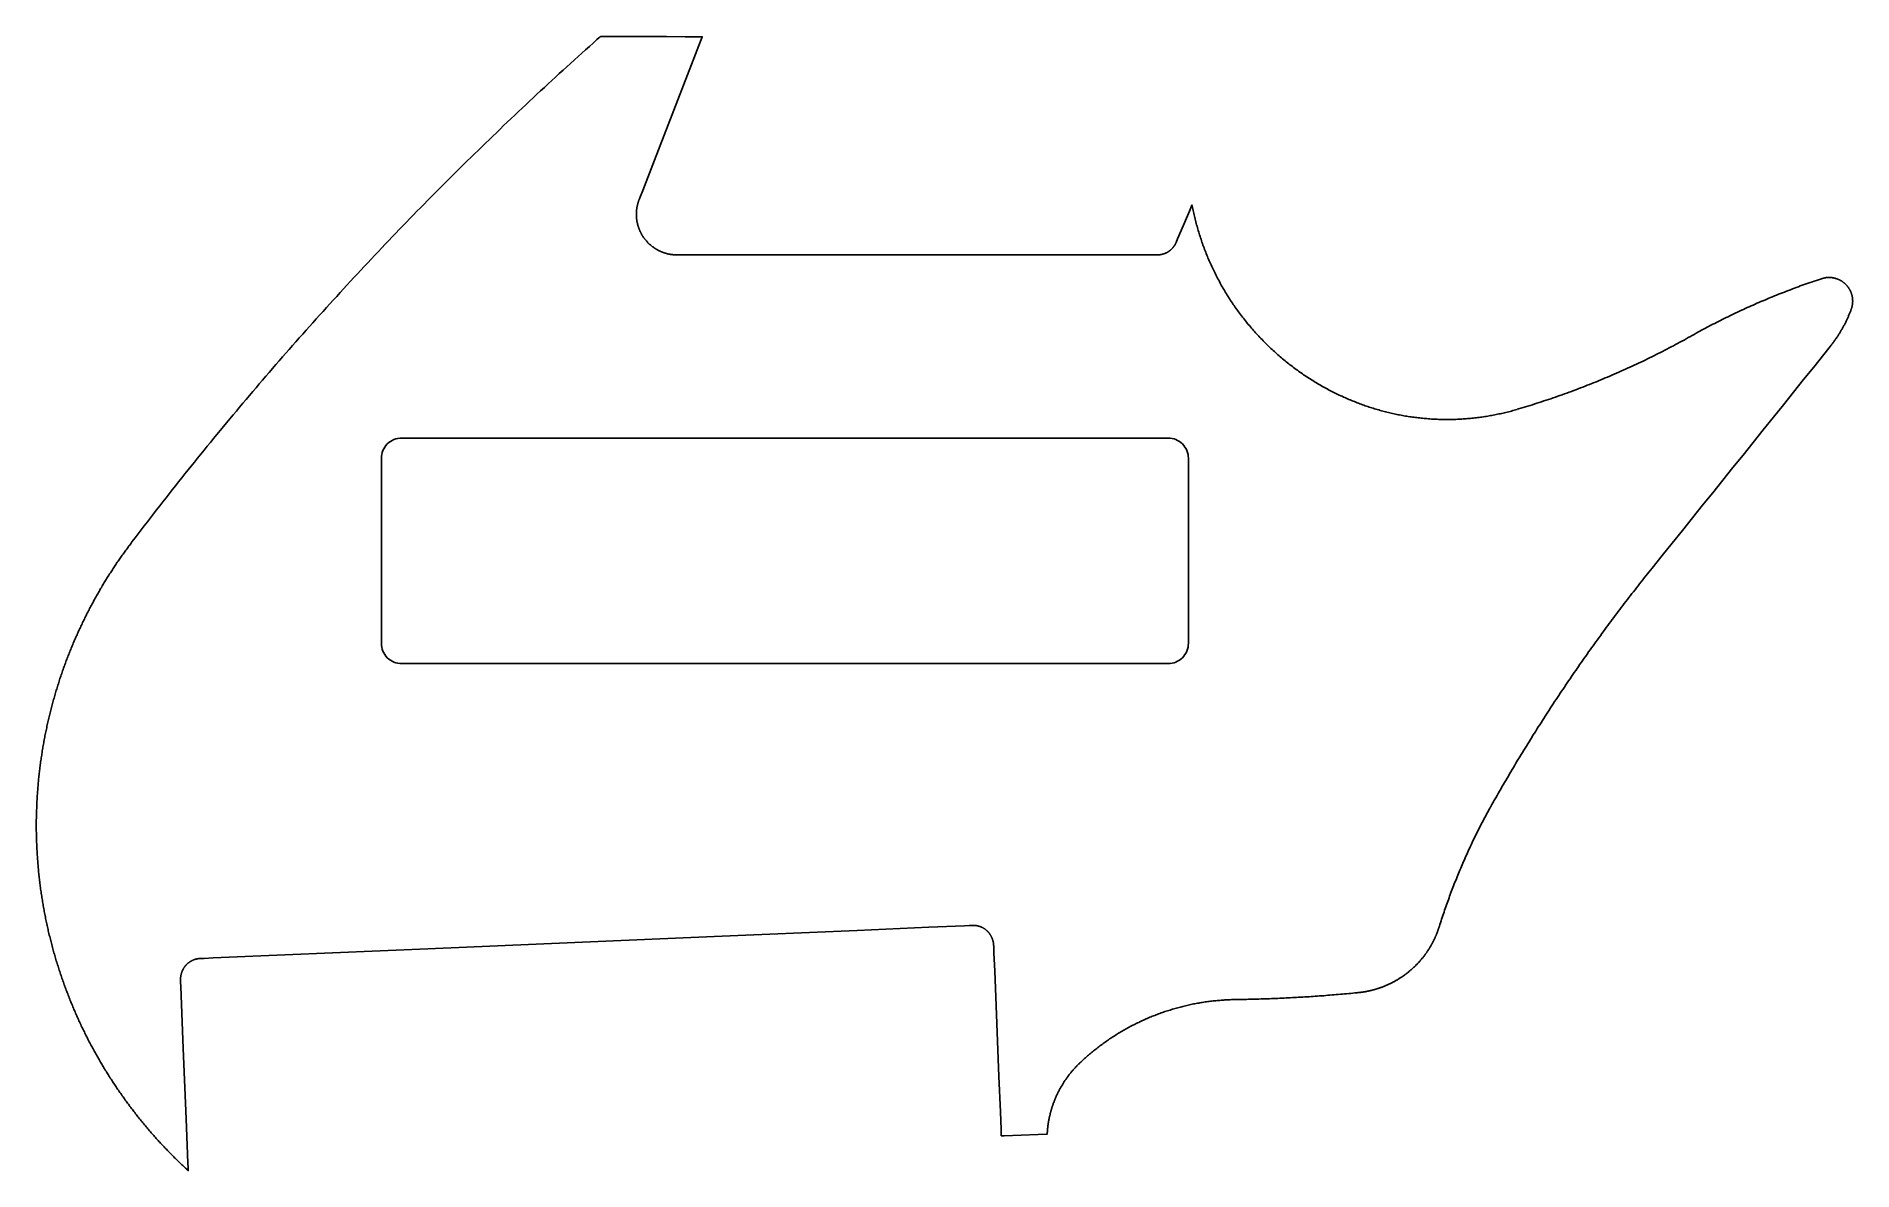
# Model space of a CAD drawing. Header units: millimetres. Extents: x 10 to 278, y 4 to 172.
import ezdxf

# ---------------------------------------------------------------- set-up
doc = ezdxf.new("R2010")
doc.units = ezdxf.units.MM

msp = doc.modelspace()

# ---------------------------------------------------------------- linework, layer by layer
msp.add_lwpolyline([(248.68, 93.15), (248.44, 92.86), (248.21, 92.57), (247.98, 92.29), (247.75, 92), (247.52, 91.71), (247.29, 91.42), (247.06, 91.13), (246.83, 90.84), (246.61, 90.55), (246.38, 90.25), (246.15, 89.96), (245.92, 89.67), (245.7, 89.38), (245.47, 89.09), (245.24, 88.79), (245.02, 88.5), (244.79, 88.21), (244.57, 87.91), (244.34, 87.62), (244.12, 87.32), (243.9, 87.03), (243.67, 86.73), (243.45, 86.44), (243.23, 86.14), (243.01, 85.85), (242.79, 85.55), (242.56, 85.25), (242.34, 84.96), (242.12, 84.66), (241.9, 84.36), (241.69, 84.06), (241.47, 83.76), (241.25, 83.47), (241.03, 83.17), (240.81, 82.87), (240.6, 82.57), (240.38, 82.27), (240.16, 81.97), (239.95, 81.67), (239.73, 81.36), (239.52, 81.06), (239.3, 80.76), (239.09, 80.46), (238.87, 80.16), (238.66, 79.85), (238.45, 79.55), (238.24, 79.25), (238.02, 78.94), (237.81, 78.64), (237.6, 78.34), (237.39, 78.03), (237.18, 77.73), (236.97, 77.42), (236.76, 77.12), (236.55, 76.81), (236.34, 76.5), (236.14, 76.2), (235.93, 75.89), (235.72, 75.58), (235.52, 75.28), (235.31, 74.97), (235.1, 74.66), (234.9, 74.35), (234.69, 74.05), (234.49, 73.74), (234.28, 73.43), (234.08, 73.12), (233.88, 72.81), (233.68, 72.5), (233.47, 72.19), (233.27, 71.88), (233.07, 71.57), (232.87, 71.26), (232.67, 70.95), (232.47, 70.63), (232.27, 70.32), (232.07, 70.01), (231.87, 69.7), (231.67, 69.38), (231.48, 69.07), (231.28, 68.76), (231.08, 68.45), (230.89, 68.13), (230.69, 67.82), (230.5, 67.5), (230.3, 67.19), (230.11, 66.87), (229.91, 66.56), (229.72, 66.24), (229.53, 65.93), (229.33, 65.61), (229.14, 65.29), (228.95, 64.98), (228.76, 64.66), (228.57, 64.34), (228.38, 64.03), (228.19, 63.71), (228, 63.39), (227.81, 63.07), (227.62, 62.75), (227.44, 62.44), (227.25, 62.12), (227.06, 61.8), (226.87, 61.48), (226.69, 61.16), (226.5, 60.84), (226.32, 60.52), (226.13, 60.2), (225.95, 59.88), (225.77, 59.56), (225.58, 59.24), (225.4, 58.91), (225.31, 58.75), (225.26, 58.67), (225.24, 58.63), (225.23, 58.62), (225.23, 58.62), (225.23, 58.62), (225.23, 58.61), (225.16, 58.49), (225.02, 58.25), (224.89, 58.01), (224.75, 57.76), (224.62, 57.52), (224.49, 57.28), (224.36, 57.04), (224.23, 56.79), (224.1, 56.55), (223.97, 56.31), (223.84, 56.06), (223.71, 55.82), (223.58, 55.57), (223.45, 55.32), (223.33, 55.08), (223.2, 54.83), (223.08, 54.59), (222.95, 54.34), (222.83, 54.09), (222.71, 53.84), (222.58, 53.59), (222.46, 53.35), (222.34, 53.1), (222.22, 52.85), (222.1, 52.6), (221.99, 52.35), (221.87, 52.1), (221.75, 51.85), (221.63, 51.59), (221.52, 51.34), (221.4, 51.09), (221.29, 50.84), (221.18, 50.59), (221.06, 50.33), (220.95, 50.08), (220.84, 49.83), (220.73, 49.57), (220.62, 49.32), (220.51, 49.06), (220.4, 48.81), (220.3, 48.55), (220.19, 48.3), (220.08, 48.04), (219.98, 47.79), (219.87, 47.53), (219.77, 47.27), (219.67, 47.02), (219.56, 46.76), (219.46, 46.5), (219.36, 46.24), (219.26, 45.99), (219.16, 45.73), (219.06, 45.47), (218.97, 45.21), (218.87, 44.95), (218.77, 44.69), (218.68, 44.43), (218.58, 44.17), (218.49, 43.91), (218.39, 43.65), (218.3, 43.39), (218.21, 43.13), (218.12, 42.87), (218.03, 42.61), (217.94, 42.35), (217.85, 42.08), (217.76, 41.82), (217.68, 41.56), (217.59, 41.3), (217.5, 41.03), (217.42, 40.77), (217.34, 40.51), (217.25, 40.25), (217.23, 40.18), (217.23, 40.17), (217.23, 40.17), (217.23, 40.17), (217.23, 40.16), (217.23, 40.16), (217.23, 40.16), (217.22, 40.14), (217.2, 40.07), (217.17, 39.99), (217.15, 39.92), (217.12, 39.85), (217.1, 39.77), (217.07, 39.7), (217.05, 39.63), (217.02, 39.56), (216.99, 39.48), (216.97, 39.41), (216.94, 39.34), (216.91, 39.27), (216.88, 39.19), (216.85, 39.12), (216.82, 39.05), (216.79, 38.98), (216.76, 38.9), (216.73, 38.83), (216.7, 38.76), (216.67, 38.69), (216.64, 38.62), (216.61, 38.54), (216.57, 38.47), (216.54, 38.4), (216.51, 38.33), (216.47, 38.26), (216.44, 38.19), (216.4, 38.11), (216.37, 38.04), (216.33, 37.97), (216.29, 37.9), (216.26, 37.83), (216.22, 37.76), (216.18, 37.69), (216.14, 37.62), (216.1, 37.55), (216.06, 37.48), (216.02, 37.41), (215.98, 37.34), (215.94, 37.27), (215.9, 37.2), (215.86, 37.13), (215.82, 37.06), (215.78, 36.99), (215.73, 36.92), (215.69, 36.85), (215.65, 36.79), (215.6, 36.72), (215.56, 36.65), (215.51, 36.58), (215.47, 36.51), (215.42, 36.45), (215.38, 36.38), (215.33, 36.31), (215.28, 36.25), (215.23, 36.18), (215.19, 36.11), (215.14, 36.05), (215.09, 35.98), (215.04, 35.92), (214.99, 35.85), (214.94, 35.79), (214.89, 35.72), (214.84, 35.66), (214.79, 35.59), (214.73, 35.53), (214.68, 35.46), (214.63, 35.4), (214.58, 35.34), (214.52, 35.27), (214.47, 35.21), (214.42, 35.15), (214.36, 35.09), (214.31, 35.03), (214.25, 34.96), (214.19, 34.9), (214.14, 34.84), (214.08, 34.78), (214.02, 34.72), (213.97, 34.66), (213.91, 34.6), (213.85, 34.54), (213.79, 34.48), (213.73, 34.42), (213.68, 34.37), (213.62, 34.31), (213.56, 34.25), (213.5, 34.19), (213.44, 34.14), (213.37, 34.08), (213.31, 34.02), (213.25, 33.97), (213.19, 33.91), (213.13, 33.86), (213.06, 33.8), (213, 33.75), (212.94, 33.69), (212.87, 33.64), (212.81, 33.59), (212.75, 33.53), (212.68, 33.48), (212.62, 33.43), (212.55, 33.38), (212.49, 33.32), (212.42, 33.27), (212.35, 33.22), (212.29, 33.17), (212.22, 33.12), (212.15, 33.07), (212.09, 33.02), (212.02, 32.98), (211.95, 32.93), (211.88, 32.88), (211.81, 32.83), (211.75, 32.79), (211.68, 32.74), (211.61, 32.69), (211.54, 32.65), (211.47, 32.6), (211.4, 32.56), (211.33, 32.51), (211.26, 32.47), (211.19, 32.43), (211.12, 32.38), (211.05, 32.34), (210.97, 32.3), (210.9, 32.26), (210.83, 32.22), (210.76, 32.17), (210.69, 32.13), (210.62, 32.09), (210.54, 32.05), (210.47, 32.02), (210.4, 31.98), (210.32, 31.94), (210.25, 31.9), (210.18, 31.86), (210.1, 31.83), (210.03, 31.79), (209.96, 31.75), (209.88, 31.72), (209.81, 31.68), (209.73, 31.65), (209.66, 31.62), (209.58, 31.58), (209.51, 31.55), (209.43, 31.52), (209.36, 31.48), (209.28, 31.45), (209.21, 31.42), (209.13, 31.39), (209.06, 31.36), (208.98, 31.33), (208.91, 31.3), (208.83, 31.27), (208.75, 31.24), (208.68, 31.22), (208.6, 31.19), (208.53, 31.16), (208.45, 31.13), (208.37, 31.11), (208.3, 31.08), (208.22, 31.06), (208.14, 31.03), (208.07, 31.01), (207.99, 30.99), (207.91, 30.96), (207.84, 30.94), (207.76, 30.92), (207.68, 30.89), (207.61, 30.87), (207.53, 30.85), (207.45, 30.83), (207.38, 30.81), (207.3, 30.79), (207.22, 30.77), (207.14, 30.75), (207.07, 30.74), (206.99, 30.72), (206.91, 30.7), (206.84, 30.68), (206.76, 30.67), (206.68, 30.65), (206.61, 30.64), (206.53, 30.62), (206.45, 30.61), (206.38, 30.59), (206.3, 30.58), (206.22, 30.57), (206.15, 30.55), (206.07, 30.54), (205.99, 30.53), (205.92, 30.52), (205.84, 30.51), (205.76, 30.5), (205.69, 30.49), (205.61, 30.48), (205.53, 30.47), (205.46, 30.46), (205.38, 30.45), (205.3, 30.44), (205.29, 30.44), (205.28, 30.44), (205.28, 30.44), (205.28, 30.44), (205.27, 30.44), (205.26, 30.44), (205.24, 30.44), (205.09, 30.42), (204.78, 30.39), (204.47, 30.36), (204.17, 30.33), (203.86, 30.3), (203.55, 30.28), (203.24, 30.25), (202.94, 30.22), (202.63, 30.19), (202.32, 30.17), (202.01, 30.14), (201.71, 30.11), (201.4, 30.09), (201.09, 30.06), (200.78, 30.04), (200.47, 30.02), (200.17, 29.99), (199.86, 29.97), (199.55, 29.95), (199.24, 29.93), (198.93, 29.9), (198.63, 29.88), (198.32, 29.86), (198.01, 29.84), (197.7, 29.82), (197.39, 29.8), (197.09, 29.78), (196.78, 29.76), (196.47, 29.75), (196.16, 29.73), (195.85, 29.71), (195.54, 29.7), (195.23, 29.68), (194.93, 29.66), (194.62, 29.65), (194.31, 29.63), (194, 29.62), (193.69, 29.6), (193.38, 29.59), (193.08, 29.58), (192.77, 29.56), (192.46, 29.55), (192.15, 29.54), (191.84, 29.53), (191.53, 29.52), (191.22, 29.51), (190.92, 29.5), (190.61, 29.49), (190.3, 29.48), (189.99, 29.47), (189.68, 29.46), (189.37, 29.45), (189.06, 29.45), (188.75, 29.44), (188.45, 29.43), (188.14, 29.43), (187.83, 29.42), (187.52, 29.42), (187.21, 29.41), (187.13, 29.41), (187.12, 29.41), (187.12, 29.41), (187.12, 29.41), (187.12, 29.41), (187.11, 29.41), (187.09, 29.41), (187.04, 29.41), (186.94, 29.41), (186.75, 29.4), (186.56, 29.4), (186.36, 29.39), (186.17, 29.38), (185.98, 29.38), (185.78, 29.37), (185.59, 29.36), (185.4, 29.34), (185.2, 29.33), (185.01, 29.32), (184.82, 29.3), (184.62, 29.28), (184.43, 29.27), (184.23, 29.25), (184.04, 29.23), (183.84, 29.21), (183.65, 29.19), (183.46, 29.16), (183.26, 29.14), (183.07, 29.11), (182.87, 29.09), (182.68, 29.06), (182.48, 29.03), (182.29, 29), (182.1, 28.97), (181.9, 28.93), (181.71, 28.9), (181.51, 28.87), (181.32, 28.83), (181.13, 28.79), (180.93, 28.76), (180.74, 28.72), (180.55, 28.68), (180.35, 28.63), (180.16, 28.59), (179.97, 28.55), (179.77, 28.5), (179.58, 28.46), (179.39, 28.41), (179.2, 28.36), (179, 28.31), (178.81, 28.26), (178.62, 28.21), (178.43, 28.16), (178.24, 28.1), (178.05, 28.05), (177.86, 27.99), (177.67, 27.93), (177.48, 27.87), (177.29, 27.81), (177.1, 27.75), (176.91, 27.69), (176.72, 27.63), (176.53, 27.56), (176.34, 27.5), (176.16, 27.43), (175.97, 27.37), (175.78, 27.3), (175.59, 27.23), (175.41, 27.16), (175.22, 27.08), (175.04, 27.01), (174.85, 26.94), (174.67, 26.86), (174.48, 26.79), (174.3, 26.71), (174.12, 26.63), (173.93, 26.55), (173.75, 26.47), (173.57, 26.39), (173.39, 26.31), (173.21, 26.22), (173.03, 26.14), (172.85, 26.05), (172.67, 25.96), (172.49, 25.88), (172.31, 25.79), (172.14, 25.7), (171.96, 25.61), (171.78, 25.52), (171.61, 25.42), (171.43, 25.33), (171.26, 25.23), (171.08, 25.14), (170.91, 25.04), (170.74, 24.94), (170.57, 24.84), (170.39, 24.74), (170.22, 24.64), (170.05, 24.54), (169.88, 24.44), (169.72, 24.34), (169.55, 24.23), (169.38, 24.13), (169.21, 24.02), (169.05, 23.91), (168.88, 23.8), (168.72, 23.7), (168.55, 23.59), (168.39, 23.47), (168.23, 23.36), (168.07, 23.25), (167.91, 23.14), (167.75, 23.02), (167.59, 22.91), (167.43, 22.79), (167.27, 22.67), (167.11, 22.56), (166.96, 22.44), (166.8, 22.32), (166.65, 22.2), (166.5, 22.08), (166.34, 21.96), (166.19, 21.83), (166.04, 21.71), (165.89, 21.59), (165.74, 21.46), (165.59, 21.34), (165.44, 21.21), (165.3, 21.09), (165.15, 20.96), (165.01, 20.83), (164.86, 20.7), (164.72, 20.57), (164.58, 20.44), (164.43, 20.31), (164.29, 20.18), (164.15, 20.05), (164.14, 20.04), (164.14, 20.03), (164.13, 20.03), (164.12, 20.01), (164.09, 19.98), (164.02, 19.92), (163.96, 19.86), (163.9, 19.8), (163.83, 19.73), (163.77, 19.67), (163.71, 19.61), (163.65, 19.54), (163.59, 19.48), (163.53, 19.42), (163.47, 19.35), (163.41, 19.28), (163.35, 19.22), (163.29, 19.15), (163.23, 19.09), (163.17, 19.02), (163.11, 18.95), (163.05, 18.88), (162.99, 18.82), (162.94, 18.75), (162.88, 18.68), (162.82, 18.61), (162.77, 18.54), (162.71, 18.47), (162.65, 18.4), (162.6, 18.33), (162.54, 18.26), (162.49, 18.19), (162.43, 18.12), (162.38, 18.04), (162.33, 17.97), (162.27, 17.9), (162.22, 17.82), (162.17, 17.75), (162.12, 17.68), (162.07, 17.6), (162.01, 17.53), (161.96, 17.45), (161.91, 17.38), (161.86, 17.3), (161.81, 17.23), (161.76, 17.15), (161.72, 17.07), (161.67, 17), (161.62, 16.92), (161.57, 16.84), (161.53, 16.76), (161.48, 16.69), (161.43, 16.61), (161.39, 16.53), (161.34, 16.45), (161.3, 16.37), (161.25, 16.29), (161.21, 16.21), (161.17, 16.13), (161.12, 16.05), (161.08, 15.97), (161.04, 15.89), (161, 15.81), (160.96, 15.73), (160.92, 15.65), (160.88, 15.56), (160.84, 15.48), (160.8, 15.4), (160.76, 15.32), (160.72, 15.23), (160.68, 15.15), (160.65, 15.07), (160.61, 14.99), (160.57, 14.9), (160.54, 14.82), (160.5, 14.73), (160.47, 14.65), (160.44, 14.57), (160.4, 14.48), (160.37, 14.4), (160.34, 14.31), (160.3, 14.23), (160.27, 14.14), (160.24, 14.06), (160.21, 13.97), (160.18, 13.88), (160.15, 13.8), (160.12, 13.71), (160.09, 13.63), (160.07, 13.54), (160.04, 13.45), (160.01, 13.37), (159.98, 13.28), (159.96, 13.19), (159.93, 13.11), (159.91, 13.02), (159.88, 12.93), (159.86, 12.84), (159.84, 12.76), (159.81, 12.67), (159.79, 12.58), (159.77, 12.49), (159.75, 12.41), (159.73, 12.32), (159.71, 12.23), (159.69, 12.14), (159.67, 12.05), (159.65, 11.97), (159.63, 11.88), (159.61, 11.79), (159.6, 11.7), (159.58, 11.61), (159.56, 11.53), (159.55, 11.44), (159.53, 11.35), (159.52, 11.26), (159.5, 11.17), (159.49, 11.08), (159.48, 11), (159.47, 10.91), (159.45, 10.82), (159.44, 10.73), (159.43, 10.64), (159.42, 10.55), (159.41, 10.47), (159.4, 10.38), (159.39, 10.29), (159.38, 10.2), (159.38, 10.11), (159.37, 10.03), (159.36, 9.94), (159.36, 9.85), (159.35, 9.76), (159.34, 9.67), (159.34, 9.59), (159.34, 9.56), (159.34, 9.55), (159.34, 9.55), (159.34, 9.55), (159.34, 9.54), (159.34, 9.54), (159.34, 9.54), (159.32, 9.54), (159.24, 9.54), (157.98, 9.49), (155.47, 9.4), (152.96, 9.3), (152.65, 9.29), (152.57, 9.29), (152.57, 9.29), (152.56, 9.29), (152.56, 9.29), (152.56, 9.29), (152.56, 9.29), (152.56, 9.29), (152.56, 9.29), (152.56, 9.33), (152.56, 9.42), (152.55, 9.58), (152.52, 10.23), (152.42, 12.84), (152.21, 18.05), (151.79, 28.47), (151.58, 33.68), (151.47, 36.29), (151.44, 36.94), (151.43, 37.26), (151.43, 37.34), (151.43, 37.38), (151.42, 37.4), (151.42, 37.41), (151.42, 37.41), (151.42, 37.41), (151.42, 37.41), (151.42, 37.41), (151.42, 37.41), (151.42, 37.43), (151.42, 37.47), (151.42, 37.5), (151.42, 37.54), (151.41, 37.57), (151.41, 37.61), (151.41, 37.64), (151.4, 37.68), (151.4, 37.71), (151.39, 37.75), (151.39, 37.78), (151.38, 37.82), (151.38, 37.85), (151.37, 37.89), (151.36, 37.92), (151.36, 37.96), (151.35, 37.99), (151.34, 38.03), (151.33, 38.06), (151.32, 38.1), (151.31, 38.13), (151.3, 38.17), (151.29, 38.2), (151.28, 38.23), (151.27, 38.27), (151.26, 38.3), (151.25, 38.34), (151.24, 38.37), (151.22, 38.41), (151.21, 38.44), (151.2, 38.47), (151.18, 38.51), (151.17, 38.54), (151.15, 38.57), (151.14, 38.6), (151.12, 38.64), (151.11, 38.67), (151.09, 38.7), (151.08, 38.73), (151.06, 38.77), (151.04, 38.8), (151.02, 38.83), (151.01, 38.86), (150.99, 38.89), (150.97, 38.92), (150.95, 38.95), (150.93, 38.98), (150.91, 39.01), (150.89, 39.04), (150.87, 39.07), (150.85, 39.1), (150.83, 39.13), (150.81, 39.16), (150.79, 39.19), (150.77, 39.22), (150.75, 39.24), (150.73, 39.27), (150.7, 39.3), (150.68, 39.32), (150.66, 39.35), (150.63, 39.38), (150.61, 39.4), (150.59, 39.43), (150.56, 39.45), (150.54, 39.48), (150.51, 39.5), (150.49, 39.53), (150.47, 39.55), (150.44, 39.57), (150.42, 39.6), (150.39, 39.62), (150.36, 39.64), (150.34, 39.67), (150.31, 39.69), (150.28, 39.71), (150.26, 39.73), (150.23, 39.75), (150.2, 39.78), (150.17, 39.8), (150.15, 39.82), (150.12, 39.84), (150.09, 39.86), (150.06, 39.88), (150.03, 39.9), (150, 39.91), (149.97, 39.93), (149.94, 39.95), (149.91, 39.97), (149.88, 39.99), (149.85, 40), (149.82, 40.02), (149.79, 40.04), (149.76, 40.05), (149.72, 40.07), (149.69, 40.09), (149.66, 40.1), (149.63, 40.12), (149.6, 40.13), (149.56, 40.14), (149.53, 40.16), (149.5, 40.17), (149.47, 40.18), (149.43, 40.2), (149.4, 40.21), (149.37, 40.22), (149.33, 40.23), (149.3, 40.24), (149.26, 40.25), (149.23, 40.26), (149.2, 40.27), (149.16, 40.28), (149.13, 40.29), (149.1, 40.3), (149.06, 40.3), (149.03, 40.31), (148.99, 40.32), (148.96, 40.33), (148.92, 40.33), (148.89, 40.34), (148.85, 40.34), (148.82, 40.35), (148.79, 40.35), (148.75, 40.36), (148.72, 40.36), (148.68, 40.36), (148.65, 40.37), (148.61, 40.37), (148.58, 40.37), (148.54, 40.37), (148.51, 40.37), (148.48, 40.37), (148.44, 40.37), (148.41, 40.37), (148.37, 40.37), (148.34, 40.37), (148.31, 40.37), (148.3, 40.37), (148.3, 40.37), (148.3, 40.37), (148.3, 40.37), (148.3, 40.37), (148.3, 40.37), (148.29, 40.37), (148.12, 40.36), (147.79, 40.35), (147.13, 40.32), (141.85, 40.09), (131.28, 39.64), (110.14, 38.73), (67.86, 36.92), (46.72, 36.01), (36.16, 35.56), (34.83, 35.5), (34.5, 35.49), (34.34, 35.48), (34.26, 35.48), (34.22, 35.48), (34.21, 35.48), (34.21, 35.48), (34.21, 35.48), (34.21, 35.48), (34.21, 35.48), (34.19, 35.48), (34.13, 35.47), (34.07, 35.47), (34.04, 35.46), (34, 35.46), (33.97, 35.46), (33.94, 35.45), (33.91, 35.45), (33.88, 35.44), (33.84, 35.44), (33.81, 35.43), (33.78, 35.43), (33.75, 35.42), (33.71, 35.41), (33.68, 35.4), (33.65, 35.4), (33.62, 35.39), (33.58, 35.38), (33.55, 35.37), (33.52, 35.36), (33.49, 35.35), (33.45, 35.34), (33.42, 35.33), (33.39, 35.32), (33.36, 35.31), (33.32, 35.3), (33.29, 35.29), (33.26, 35.27), (33.23, 35.26), (33.19, 35.25), (33.16, 35.23), (33.13, 35.22), (33.1, 35.2), (33.06, 35.19), (33.03, 35.17), (33, 35.16), (32.97, 35.14), (32.94, 35.12), (32.91, 35.11), (32.88, 35.09), (32.84, 35.07), (32.81, 35.05), (32.78, 35.03), (32.75, 35.01), (32.72, 34.99), (32.69, 34.97), (32.66, 34.95), (32.63, 34.93), (32.6, 34.91), (32.57, 34.89), (32.54, 34.87), (32.51, 34.84), (32.48, 34.82), (32.46, 34.8), (32.43, 34.77), (32.4, 34.75), (32.37, 34.72), (32.34, 34.7), (32.32, 34.67), (32.29, 34.65), (32.26, 34.62), (32.24, 34.6), (32.21, 34.57), (32.19, 34.54), (32.16, 34.52), (32.14, 34.49), (32.11, 34.46), (32.09, 34.43), (32.06, 34.4), (32.04, 34.38), (32.02, 34.35), (31.99, 34.32), (31.97, 34.29), (31.95, 34.26), (31.93, 34.23), (31.9, 34.2), (31.88, 34.17), (31.86, 34.14), (31.84, 34.11), (31.82, 34.07), (31.8, 34.04), (31.78, 34.01), (31.76, 33.98), (31.75, 33.95), (31.73, 33.91), (31.71, 33.88), (31.69, 33.85), (31.68, 33.82), (31.66, 33.78), (31.64, 33.75), (31.63, 33.72), (31.61, 33.68), (31.6, 33.65), (31.58, 33.62), (31.57, 33.58), (31.56, 33.55), (31.54, 33.52), (31.53, 33.48), (31.52, 33.45), (31.51, 33.41), (31.49, 33.38), (31.48, 33.34), (31.47, 33.31), (31.46, 33.28), (31.45, 33.24), (31.44, 33.21), (31.43, 33.17), (31.43, 33.14), (31.42, 33.1), (31.41, 33.07), (31.4, 33.04), (31.4, 33), (31.39, 32.97), (31.38, 32.93), (31.38, 32.9), (31.37, 32.86), (31.37, 32.83), (31.36, 32.8), (31.36, 32.76), (31.35, 32.73), (31.35, 32.69), (31.35, 32.66), (31.34, 32.63), (31.34, 32.59), (31.34, 32.56), (31.34, 32.49), (31.34, 32.43), (31.34, 32.36), (31.34, 32.3), (31.34, 32.26), (31.34, 32.26), (31.34, 32.26), (31.34, 32.26), (31.34, 32.26), (31.34, 32.26), (31.34, 32.26), (31.34, 32.26), (31.34, 32.22), (31.34, 32.14), (31.35, 31.97), (31.38, 31.32), (31.43, 30.02), (31.53, 27.42), (31.75, 22.2), (32.17, 11.78), (32.38, 6.57), (32.43, 5.27), (32.46, 4.62), (32.47, 4.29), (32.47, 4.21), (32.47, 4.17), (32.48, 4.15), (32.48, 4.14), (32.48, 4.14), (32.48, 4.14), (32.48, 4.14), (32.47, 4.14), (32.47, 4.14), (32.33, 4.27), (32.2, 4.39), (32.06, 4.52), (31.93, 4.64), (31.8, 4.77), (31.66, 4.89), (31.53, 5.02), (31.4, 5.15), (31.26, 5.27), (31.13, 5.4), (31, 5.53), (30.87, 5.66), (30.73, 5.79), (30.6, 5.92), (30.47, 6.05), (30.34, 6.18), (30.21, 6.31), (30.08, 6.44), (29.95, 6.57), (29.82, 6.71), (29.69, 6.84), (29.56, 6.97), (29.43, 7.11), (29.3, 7.24), (29.17, 7.38), (29.04, 7.51), (28.91, 7.65), (28.78, 7.79), (28.65, 7.92), (28.52, 8.06), (28.4, 8.2), (28.27, 8.34), (28.14, 8.47), (28.02, 8.61), (27.89, 8.75), (27.76, 8.89), (27.64, 9.04), (27.51, 9.18), (27.38, 9.32), (27.26, 9.46), (27.13, 9.6), (27.01, 9.75), (26.88, 9.89), (26.76, 10.03), (26.64, 10.18), (26.51, 10.32), (26.39, 10.47), (26.27, 10.61), (26.14, 10.76), (26.02, 10.91), (25.9, 11.06), (25.78, 11.2), (25.66, 11.35), (25.53, 11.5), (25.41, 11.65), (25.29, 11.8), (25.17, 11.95), (25.05, 12.1), (24.93, 12.25), (24.81, 12.4), (24.69, 12.55), (24.58, 12.71), (24.46, 12.86), (24.34, 13.01), (24.22, 13.17), (24.1, 13.32), (23.99, 13.48), (23.87, 13.63), (23.75, 13.79), (23.64, 13.94), (23.52, 14.1), (23.41, 14.26), (23.29, 14.41), (23.18, 14.57), (23.06, 14.73), (22.95, 14.89), (22.84, 15.05), (22.72, 15.21), (22.61, 15.37), (22.5, 15.53), (22.39, 15.69), (22.27, 15.85), (22.16, 16.01), (22.05, 16.17), (21.94, 16.34), (21.83, 16.5), (21.72, 16.66), (21.61, 16.83), (21.5, 16.99), (21.39, 17.16), (21.29, 17.32), (21.18, 17.49), (21.07, 17.65), (20.96, 17.82), (20.86, 17.99), (20.75, 18.15), (20.65, 18.32), (20.54, 18.49), (20.44, 18.66), (20.33, 18.83), (20.23, 19), (20.12, 19.17), (20.02, 19.34), (19.92, 19.51), (19.81, 19.68), (19.71, 19.85), (19.61, 20.02), (19.51, 20.19), (19.41, 20.37), (19.31, 20.54), (19.21, 20.71), (19.11, 20.89), (19.01, 21.06), (18.91, 21.24), (18.81, 21.41), (18.72, 21.59), (18.62, 21.76), (18.52, 21.94), (18.43, 22.12), (18.33, 22.29), (18.23, 22.47), (18.14, 22.65), (18.04, 22.83), (17.95, 23.01), (17.86, 23.18), (17.76, 23.36), (17.67, 23.54), (17.58, 23.72), (17.49, 23.9), (17.4, 24.08), (17.31, 24.27), (17.22, 24.45), (17.13, 24.63), (17.04, 24.81), (16.95, 24.99), (16.86, 25.18), (16.77, 25.36), (16.68, 25.54), (16.6, 25.73), (16.51, 25.91), (16.43, 26.1), (16.34, 26.28), (16.26, 26.47), (16.17, 26.65), (16.09, 26.84), (16, 27.03), (15.92, 27.21), (15.84, 27.4), (15.76, 27.59), (15.68, 27.78), (15.6, 27.96), (15.52, 28.15), (15.44, 28.34), (15.36, 28.53), (15.28, 28.72), (15.2, 28.91), (15.12, 29.1), (15.05, 29.29), (14.97, 29.48), (14.89, 29.67), (14.82, 29.86), (14.74, 30.05), (14.67, 30.25), (14.6, 30.44), (14.52, 30.63), (14.45, 30.82), (14.38, 31.02), (14.31, 31.21), (14.23, 31.4), (14.16, 31.6), (14.09, 31.79), (14.03, 31.99), (13.96, 32.18), (13.89, 32.38), (13.82, 32.57), (13.75, 32.77), (13.69, 32.96), (13.62, 33.16), (13.55, 33.36), (13.49, 33.55), (13.43, 33.75), (13.36, 33.95), (13.3, 34.14), (13.24, 34.34), (13.17, 34.54), (13.11, 34.74), (13.05, 34.94), (12.99, 35.13), (12.93, 35.33), (12.87, 35.53), (12.81, 35.73), (12.76, 35.93), (12.7, 36.13), (12.64, 36.33), (12.59, 36.53), (12.53, 36.73), (12.47, 36.93), (12.42, 37.13), (12.37, 37.34), (12.31, 37.54), (12.26, 37.74), (12.21, 37.94), (12.16, 38.14), (12.11, 38.35), (12.06, 38.55), (12.01, 38.75), (11.96, 38.95), (11.91, 39.16), (11.86, 39.36), (11.81, 39.56), (11.77, 39.77), (11.72, 39.97), (11.67, 40.17), (11.63, 40.38), (11.59, 40.58), (11.54, 40.79), (11.5, 40.99), (11.46, 41.2), (11.41, 41.4), (11.37, 41.61), (11.33, 41.81), (11.29, 42.02), (11.25, 42.22), (11.21, 42.43), (11.18, 42.64), (11.14, 42.84), (11.1, 43.05), (11.07, 43.25), (11.03, 43.46), (11, 43.67), (10.96, 43.87), (10.93, 44.08), (10.89, 44.29), (10.86, 44.49), (10.83, 44.7), (10.8, 44.91), (10.77, 45.12), (10.74, 45.32), (10.71, 45.53), (10.68, 45.74), (10.65, 45.95), (10.62, 46.15), (10.6, 46.36), (10.57, 46.57), (10.54, 46.78), (10.52, 46.99), (10.5, 47.2), (10.47, 47.4), (10.45, 47.61), (10.43, 47.82), (10.4, 48.03), (10.38, 48.24), (10.36, 48.45), (10.34, 48.66), (10.32, 48.87), (10.3, 49.07), (10.29, 49.28), (10.27, 49.49), (10.25, 49.7), (10.24, 49.91), (10.22, 50.12), (10.21, 50.33), (10.19, 50.54), (10.18, 50.75), (10.16, 50.96), (10.15, 51.17), (10.14, 51.38), (10.13, 51.59), (10.12, 51.8), (10.11, 52.01), (10.1, 52.22), (10.09, 52.42), (10.08, 52.63), (10.08, 52.84), (10.07, 53.05), (10.06, 53.26), (10.06, 53.47), (10.05, 53.68), (10.05, 53.89), (10.05, 54.1), (10.04, 54.31), (10.04, 54.52), (10.04, 54.73), (10.04, 54.94), (10.04, 55.15), (10.04, 55.36), (10.04, 55.57), (10.04, 55.78), (10.04, 55.99), (10.05, 56.2), (10.05, 56.4), (10.06, 56.61), (10.06, 56.82), (10.07, 57.03), (10.07, 57.24), (10.08, 57.45), (10.09, 57.66), (10.09, 57.87), (10.1, 58.08), (10.11, 58.29), (10.12, 58.49), (10.13, 58.7), (10.14, 58.91), (10.15, 59.12), (10.17, 59.33), (10.18, 59.54), (10.19, 59.74), (10.21, 59.95), (10.22, 60.16), (10.24, 60.37), (10.25, 60.58), (10.27, 60.78), (10.29, 60.99), (10.31, 61.2), (10.32, 61.41), (10.34, 61.61), (10.36, 61.82), (10.38, 62.03), (10.41, 62.23), (10.43, 62.44), (10.45, 62.65), (10.47, 62.85), (10.5, 63.06), (10.52, 63.27), (10.54, 63.47), (10.57, 63.68), (10.6, 63.88), (10.62, 64.09), (10.65, 64.3), (10.68, 64.5), (10.71, 64.71), (10.73, 64.91), (10.76, 65.12), (10.79, 65.32), (10.83, 65.52), (10.86, 65.73), (10.89, 65.93), (10.92, 66.14), (10.95, 66.34), (10.99, 66.54), (11.02, 66.75), (11.06, 66.95), (11.09, 67.15), (11.13, 67.36), (11.17, 67.56), (11.2, 67.76), (11.24, 67.97), (11.28, 68.17), (11.32, 68.37), (11.36, 68.57), (11.4, 68.77), (11.44, 68.97), (11.48, 69.18), (11.52, 69.38), (11.57, 69.58), (11.61, 69.78), (11.65, 69.98), (11.7, 70.18), (11.74, 70.38), (11.79, 70.58), (11.83, 70.78), (11.88, 70.98), (11.93, 71.18), (11.97, 71.37), (12.02, 71.57), (12.07, 71.77), (12.12, 71.97), (12.17, 72.17), (12.22, 72.36), (12.27, 72.56), (12.32, 72.76), (12.38, 72.95), (12.43, 73.15), (12.48, 73.35), (12.54, 73.54), (12.59, 73.74), (12.65, 73.93), (12.7, 74.13), (12.76, 74.32), (12.81, 74.52), (12.87, 74.71), (12.93, 74.91), (12.99, 75.1), (13.05, 75.29), (13.1, 75.49), (13.16, 75.68), (13.22, 75.87), (13.29, 76.07), (13.35, 76.26), (13.41, 76.45), (13.47, 76.64), (13.53, 76.83), (13.6, 77.02), (13.66, 77.21), (13.73, 77.4), (13.79, 77.59), (13.86, 77.78), (13.92, 77.97), (13.99, 78.16), (14.05, 78.35), (14.12, 78.54), (14.19, 78.73), (14.26, 78.91), (14.33, 79.1), (14.4, 79.29), (14.47, 79.48), (14.54, 79.66), (14.61, 79.85), (14.68, 80.03), (14.75, 80.22), (14.82, 80.41), (14.9, 80.59), (14.97, 80.77), (15.04, 80.96), (15.12, 81.14), (15.19, 81.33), (15.27, 81.51), (15.34, 81.69), (15.42, 81.87), (15.5, 82.06), (15.57, 82.24), (15.65, 82.42), (15.73, 82.6), (15.81, 82.78), (15.89, 82.96), (15.97, 83.14), (16.05, 83.32), (16.13, 83.5), (16.21, 83.68), (16.29, 83.86), (16.37, 84.04), (16.45, 84.21), (16.54, 84.39), (16.62, 84.57), (16.7, 84.74), (16.79, 84.92), (16.87, 85.1), (16.96, 85.27), (17.04, 85.45), (17.13, 85.62), (17.21, 85.8), (17.3, 85.97), (17.39, 86.14), (17.47, 86.32), (17.56, 86.49), (17.65, 86.66), (17.74, 86.84), (17.83, 87.01), (17.91, 87.18), (18, 87.35), (18.09, 87.52), (18.19, 87.69), (18.28, 87.86), (18.37, 88.03), (18.46, 88.2), (18.55, 88.37), (18.64, 88.54), (18.74, 88.7), (18.83, 88.87), (18.92, 89.04), (19.02, 89.2), (19.11, 89.37), (19.21, 89.54), (19.3, 89.7), (19.4, 89.87), (19.49, 90.03), (19.59, 90.2), (19.69, 90.36), (19.78, 90.52), (19.88, 90.69), (19.98, 90.85), (20.08, 91.01), (20.17, 91.17), (20.27, 91.33), (20.37, 91.49), (20.47, 91.65), (20.57, 91.81), (20.67, 91.97), (20.77, 92.13), (20.87, 92.29), (20.97, 92.45), (21.08, 92.61), (21.18, 92.77), (21.28, 92.92), (21.38, 93.08), (21.49, 93.24), (21.59, 93.39), (21.69, 93.55), (21.8, 93.7), (21.9, 93.86), (22, 94.01), (22.11, 94.16), (22.21, 94.32), (22.32, 94.47), (22.43, 94.62), (22.53, 94.77), (22.64, 94.93), (22.74, 95.08), (22.85, 95.23), (22.96, 95.38), (23.07, 95.53), (23.17, 95.68), (23.28, 95.82), (23.39, 95.97), (23.5, 96.12), (23.61, 96.27), (23.72, 96.42), (23.83, 96.56), (23.94, 96.71), (24.05, 96.85), (24.07, 96.89), (24.09, 96.91), (24.09, 96.91), (24.09, 96.92), (24.1, 96.93), (24.11, 96.93), (24.16, 97.01), (24.62, 97.61), (25.07, 98.2), (25.52, 98.8), (25.98, 99.39), (26.44, 99.98), (26.89, 100.58), (27.35, 101.17), (27.81, 101.76), (28.27, 102.35), (28.73, 102.94), (29.2, 103.54), (29.66, 104.12), (30.12, 104.71), (30.59, 105.3), (31.05, 105.89), (31.52, 106.48), (31.99, 107.06), (32.45, 107.65), (32.92, 108.23), (33.39, 108.82), (33.86, 109.4), (34.34, 109.98), (34.81, 110.57), (35.28, 111.15), (35.76, 111.73), (36.23, 112.31), (36.71, 112.89), (37.18, 113.47), (37.66, 114.05), (38.14, 114.63), (38.62, 115.2), (39.1, 115.78), (39.58, 116.35), (40.06, 116.93), (40.55, 117.5), (41.03, 118.08), (41.51, 118.65), (42, 119.22), (42.49, 119.79), (42.97, 120.37), (43.46, 120.94), (43.95, 121.51), (44.44, 122.07), (44.93, 122.64), (45.42, 123.21), (45.91, 123.78), (46.4, 124.34), (46.9, 124.91), (47.39, 125.47), (47.89, 126.04), (48.38, 126.6), (48.88, 127.16), (49.38, 127.73), (49.88, 128.29), (50.38, 128.85), (50.88, 129.41), (51.38, 129.97), (51.88, 130.52), (52.38, 131.08), (52.89, 131.64), (53.39, 132.19), (53.9, 132.75), (54.4, 133.3), (54.91, 133.86), (55.42, 134.41), (55.92, 134.96), (56.43, 135.52), (56.94, 136.07), (57.45, 136.62), (57.97, 137.17), (58.48, 137.72), (58.99, 138.26), (59.51, 138.81), (60.02, 139.36), (60.54, 139.9), (61.05, 140.45), (61.57, 140.99), (62.09, 141.54), (62.61, 142.08), (63.13, 142.62), (63.65, 143.16), (64.17, 143.7), (64.69, 144.24), (65.21, 144.78), (65.73, 145.32), (66.26, 145.86), (66.78, 146.39), (67.31, 146.93), (67.83, 147.46), (68.36, 148), (68.89, 148.53), (69.42, 149.07), (69.95, 149.6), (70.48, 150.13), (71.01, 150.66), (71.54, 151.19), (72.07, 151.72), (72.61, 152.25), (73.14, 152.77), (73.67, 153.3), (74.21, 153.83), (74.75, 154.35), (75.28, 154.87), (75.82, 155.4), (76.36, 155.92), (76.9, 156.44), (77.44, 156.96), (77.98, 157.48), (78.52, 158), (79.06, 158.52), (79.6, 159.04), (80.15, 159.56), (80.69, 160.07), (81.24, 160.59), (81.78, 161.1), (82.33, 161.61), (82.88, 162.13), (83.42, 162.64), (83.97, 163.15), (84.52, 163.66), (85.07, 164.17), (85.62, 164.68), (86.17, 165.19), (86.73, 165.69), (87.28, 166.2), (87.83, 166.71), (88.39, 167.21), (88.94, 167.71), (89.5, 168.22), (90.05, 168.72), (90.61, 169.22), (91.17, 169.72), (91.73, 170.22), (92.28, 170.72), (92.84, 171.22), (93.12, 171.47), (93.26, 171.59), (93.33, 171.65), (93.37, 171.68), (93.39, 171.7), (93.4, 171.71), (93.4, 171.71), (93.43, 171.71), (93.47, 171.71), (93.56, 171.71), (93.73, 171.71), (94.08, 171.71), (94.77, 171.71), (97.55, 171.69), (103.11, 171.67), (105.89, 171.66), (107.28, 171.65), (107.97, 171.65), (108.32, 171.64), (108.36, 171.64), (108.38, 171.64), (108.4, 171.64), (108.4, 171.64), (108.4, 171.64), (108.4, 171.64), (108.4, 171.64), (108.4, 171.64), (108.4, 171.64), (108.35, 171.5), (108.24, 171.22), (104.78, 162.31), (101.32, 153.4), (99.59, 148.94), (99.16, 147.83), (99.1, 147.69), (99.08, 147.62), (99.07, 147.6), (99.07, 147.6), (99.07, 147.6), (99.07, 147.59), (99.07, 147.59), (99.07, 147.59), (99.06, 147.58), (99.04, 147.52), (99.02, 147.46), (98.99, 147.4), (98.97, 147.33), (98.95, 147.27), (98.93, 147.2), (98.91, 147.14), (98.89, 147.07), (98.87, 147.01), (98.86, 146.94), (98.84, 146.87), (98.82, 146.81), (98.81, 146.74), (98.79, 146.67), (98.78, 146.61), (98.77, 146.54), (98.75, 146.47), (98.74, 146.4), (98.73, 146.33), (98.72, 146.26), (98.71, 146.19), (98.7, 146.12), (98.69, 146.06), (98.69, 145.99), (98.68, 145.92), (98.68, 145.85), (98.67, 145.78), (98.67, 145.71), (98.66, 145.63), (98.66, 145.56), (98.66, 145.49), (98.66, 145.42), (98.66, 145.35), (98.66, 145.28), (98.66, 145.21), (98.67, 145.14), (98.67, 145.07), (98.68, 145), (98.68, 144.93), (98.69, 144.86), (98.69, 144.79), (98.7, 144.72), (98.71, 144.65), (98.72, 144.58), (98.73, 144.51), (98.74, 144.44), (98.75, 144.37), (98.77, 144.3), (98.78, 144.23), (98.8, 144.16), (98.81, 144.09), (98.83, 144.02), (98.84, 143.95), (98.86, 143.88), (98.88, 143.82), (98.9, 143.75), (98.92, 143.68), (98.94, 143.61), (98.96, 143.55), (98.98, 143.48), (99.01, 143.41), (99.03, 143.35), (99.06, 143.28), (99.08, 143.22), (99.11, 143.15), (99.13, 143.09), (99.16, 143.03), (99.19, 142.96), (99.22, 142.9), (99.25, 142.84), (99.28, 142.77), (99.31, 142.71), (99.34, 142.65), (99.37, 142.59), (99.4, 142.53), (99.44, 142.47), (99.47, 142.41), (99.5, 142.35), (99.54, 142.3), (99.58, 142.24), (99.61, 142.18), (99.65, 142.13), (99.68, 142.07), (99.72, 142.01), (99.76, 141.96), (99.8, 141.91), (99.84, 141.85), (99.88, 141.8), (99.92, 141.74), (99.96, 141.69), (100.01, 141.64), (100.05, 141.58), (100.09, 141.53), (100.14, 141.48), (100.18, 141.43), (100.23, 141.38), (100.28, 141.33), (100.32, 141.28), (100.37, 141.23), (100.42, 141.18), (100.47, 141.13), (100.52, 141.08), (100.57, 141.03), (100.62, 140.99), (100.67, 140.94), (100.73, 140.89), (100.78, 140.85), (100.83, 140.8), (100.89, 140.76), (100.94, 140.71), (101, 140.67), (101.05, 140.63), (101.11, 140.59), (101.17, 140.55), (101.22, 140.5), (101.28, 140.46), (101.34, 140.43), (101.4, 140.39), (101.46, 140.35), (101.52, 140.31), (101.58, 140.27), (101.64, 140.24), (101.7, 140.2), (101.76, 140.17), (101.83, 140.13), (101.89, 140.1), (101.95, 140.07), (102.02, 140.04), (102.08, 140.01), (102.14, 139.98), (102.21, 139.95), (102.27, 139.92), (102.34, 139.89), (102.4, 139.86), (102.47, 139.84), (102.54, 139.81), (102.6, 139.79), (102.67, 139.76), (102.73, 139.74), (102.8, 139.72), (102.87, 139.7), (102.94, 139.68), (103, 139.66), (103.07, 139.64), (103.14, 139.62), (103.21, 139.6), (103.27, 139.59), (103.34, 139.57), (103.41, 139.55), (103.48, 139.54), (103.55, 139.53), (103.61, 139.52), (103.68, 139.5), (103.75, 139.49), (103.82, 139.48), (103.89, 139.47), (103.95, 139.46), (104.02, 139.46), (104.09, 139.45), (104.16, 139.44), (104.23, 139.44), (104.29, 139.43), (104.36, 139.43), (104.43, 139.43), (104.5, 139.43), (104.56, 139.42), (104.63, 139.42), (104.65, 139.42), (104.65, 139.42), (104.66, 139.42), (104.66, 139.42), (104.66, 139.42), (104.66, 139.42), (104.67, 139.42), (104.67, 139.42), (104.69, 139.42), (105.1, 139.42), (105.92, 139.42), (107.56, 139.42), (133.85, 139.42), (160.14, 139.42), (173.28, 139.42), (174.93, 139.42), (175.34, 139.42), (175.54, 139.42), (175.59, 139.42), (175.61, 139.42), (175.61, 139.42), (175.61, 139.42), (175.61, 139.42), (175.65, 139.42), (175.68, 139.42), (175.71, 139.42), (175.74, 139.43), (175.78, 139.43), (175.81, 139.43), (175.84, 139.43), (175.88, 139.44), (175.91, 139.44), (175.95, 139.44), (175.98, 139.45), (176.01, 139.45), (176.05, 139.46), (176.08, 139.46), (176.11, 139.47), (176.15, 139.47), (176.18, 139.48), (176.21, 139.49), (176.25, 139.49), (176.28, 139.5), (176.32, 139.51), (176.35, 139.52), (176.38, 139.53), (176.42, 139.53), (176.45, 139.54), (176.48, 139.55), (176.52, 139.56), (176.55, 139.58), (176.58, 139.59), (176.62, 139.6), (176.65, 139.61), (176.68, 139.62), (176.72, 139.64), (176.75, 139.65), (176.78, 139.66), (176.81, 139.68), (176.85, 139.69), (176.88, 139.71), (176.91, 139.72), (176.94, 139.74), (176.98, 139.75), (177.01, 139.77), (177.04, 139.79), (177.07, 139.8), (177.1, 139.82), (177.13, 139.84), (177.16, 139.86), (177.19, 139.88), (177.22, 139.9), (177.25, 139.91), (177.28, 139.93), (177.31, 139.95), (177.34, 139.98), (177.37, 140), (177.4, 140.02), (177.43, 140.04), (177.46, 140.06), (177.48, 140.08), (177.51, 140.11), (177.54, 140.13), (177.57, 140.15), (177.59, 140.17), (177.62, 140.2), (177.65, 140.22), (177.67, 140.25), (177.7, 140.27), (177.72, 140.3), (177.75, 140.32), (177.77, 140.35), (177.8, 140.37), (177.82, 140.4), (177.84, 140.42), (177.87, 140.45), (177.89, 140.48), (177.91, 140.5), (177.94, 140.53), (177.96, 140.56), (177.98, 140.59), (178, 140.61), (178.02, 140.64), (178.04, 140.67), (178.06, 140.7), (178.08, 140.73), (178.1, 140.75), (178.12, 140.78), (178.14, 140.81), (178.16, 140.84), (178.17, 140.87), (178.19, 140.9), (178.21, 140.93), (178.22, 140.96), (178.24, 140.99), (178.26, 141.02), (178.27, 141.05), (178.29, 141.08), (178.3, 141.11), (178.32, 141.14), (178.33, 141.17), (178.34, 141.2), (178.36, 141.23), (178.36, 141.24), (178.37, 141.25), (178.37, 141.25), (178.37, 141.25), (178.37, 141.26), (178.59, 141.78), (179.46, 143.83), (180.33, 145.88), (180.55, 146.39), (180.66, 146.65), (180.71, 146.78), (180.72, 146.78), (180.72, 146.79), (180.72, 146.79), (180.72, 146.79), (180.72, 146.79), (180.72, 146.79), (180.72, 146.78), (180.72, 146.75), (180.75, 146.65), (180.79, 146.43), (180.83, 146.22), (180.88, 146), (180.92, 145.79), (180.97, 145.58), (181.02, 145.36), (181.07, 145.15), (181.12, 144.93), (181.17, 144.72), (181.23, 144.5), (181.28, 144.29), (181.34, 144.08), (181.4, 143.86), (181.46, 143.65), (181.52, 143.43), (181.58, 143.22), (181.64, 143.01), (181.71, 142.79), (181.77, 142.58), (181.84, 142.37), (181.91, 142.15), (181.98, 141.94), (182.05, 141.73), (182.12, 141.51), (182.19, 141.3), (182.27, 141.09), (182.34, 140.88), (182.42, 140.66), (182.5, 140.45), (182.58, 140.24), (182.66, 140.03), (182.74, 139.82), (182.83, 139.61), (182.91, 139.4), (183, 139.19), (183.08, 138.98), (183.17, 138.77), (183.26, 138.56), (183.35, 138.35), (183.45, 138.14), (183.54, 137.94), (183.64, 137.73), (183.73, 137.52), (183.83, 137.31), (183.93, 137.11), (184.03, 136.9), (184.13, 136.7), (184.23, 136.49), (184.34, 136.29), (184.44, 136.08), (184.55, 135.88), (184.66, 135.68), (184.77, 135.47), (184.88, 135.27), (184.99, 135.07), (185.1, 134.87), (185.22, 134.67), (185.33, 134.47), (185.45, 134.27), (185.57, 134.07), (185.69, 133.87), (185.81, 133.68), (185.93, 133.48), (186.05, 133.28), (186.17, 133.09), (186.3, 132.89), (186.43, 132.7), (186.55, 132.51), (186.68, 132.31), (186.81, 132.12), (186.94, 131.93), (187.07, 131.74), (187.21, 131.55), (187.34, 131.36), (187.48, 131.17), (187.61, 130.99), (187.75, 130.8), (187.89, 130.61), (188.03, 130.43), (188.17, 130.24), (188.31, 130.06), (188.46, 129.88), (188.6, 129.69), (188.75, 129.51), (188.89, 129.33), (189.04, 129.15), (189.19, 128.98), (189.34, 128.8), (189.49, 128.62), (189.64, 128.45), (189.8, 128.27), (189.95, 128.1), (190.11, 127.92), (190.26, 127.75), (190.42, 127.58), (190.58, 127.41), (190.74, 127.24), (190.9, 127.07), (191.06, 126.91), (191.22, 126.74), (191.38, 126.57), (191.54, 126.41), (191.71, 126.25), (191.87, 126.08), (192.04, 125.92), (192.21, 125.76), (192.38, 125.6), (192.55, 125.45), (192.72, 125.29), (192.89, 125.13), (193.06, 124.98), (193.23, 124.82), (193.4, 124.67), (193.58, 124.52), (193.75, 124.37), (193.93, 124.22), (194.1, 124.07), (194.28, 123.92), (194.46, 123.78), (194.64, 123.63), (194.82, 123.49), (195, 123.35), (195.18, 123.2), (195.36, 123.06), (195.54, 122.92), (195.73, 122.79), (195.91, 122.65), (196.09, 122.51), (196.28, 122.38), (196.47, 122.25), (196.65, 122.11), (196.84, 121.98), (197.03, 121.85), (197.21, 121.72), (197.4, 121.6), (197.59, 121.47), (197.78, 121.35), (197.97, 121.22), (198.16, 121.1), (198.35, 120.98), (198.55, 120.86), (198.74, 120.74), (198.93, 120.62), (199.13, 120.5), (199.32, 120.39), (199.51, 120.28), (199.71, 120.16), (199.91, 120.05), (200.1, 119.94), (200.3, 119.83), (200.49, 119.72), (200.69, 119.62), (200.89, 119.51), (201.09, 119.41), (201.28, 119.3), (201.48, 119.2), (201.68, 119.1), (201.88, 119), (202.08, 118.9), (202.28, 118.81), (202.48, 118.71), (202.68, 118.62), (202.88, 118.53), (203.08, 118.43), (203.28, 118.34), (203.48, 118.25), (203.69, 118.17), (203.89, 118.08), (204.09, 117.99), (204.29, 117.91), (204.5, 117.83), (204.7, 117.75), (204.9, 117.66), (205, 117.62), (205.1, 117.59), (205.29, 117.51), (205.49, 117.44), (205.69, 117.37), (205.88, 117.29), (206.08, 117.22), (206.28, 117.15), (206.48, 117.08), (206.68, 117.02), (206.88, 116.95), (207.08, 116.89), (207.28, 116.82), (207.48, 116.76), (207.68, 116.7), (207.89, 116.64), (208.09, 116.58), (208.29, 116.52), (208.5, 116.46), (208.7, 116.4), (208.9, 116.35), (209.11, 116.29), (209.32, 116.24), (209.52, 116.19), (209.73, 116.14), (209.94, 116.09), (210.14, 116.04), (210.35, 115.99), (210.56, 115.95), (210.77, 115.9), (210.98, 115.86), (211.18, 115.82), (211.39, 115.78), (211.6, 115.74), (211.81, 115.7), (212.02, 115.66), (212.24, 115.62), (212.45, 115.59), (212.66, 115.55), (212.87, 115.52), (213.08, 115.49), (213.29, 115.46), (213.51, 115.43), (213.72, 115.4), (213.93, 115.38), (214.14, 115.35), (214.36, 115.33), (214.57, 115.3), (214.78, 115.28), (215, 115.26), (215.21, 115.24), (215.42, 115.23), (215.64, 115.21), (215.85, 115.19), (216.07, 115.18), (216.28, 115.17), (216.5, 115.16), (216.71, 115.15), (216.93, 115.14), (217.14, 115.13), (217.35, 115.12), (217.57, 115.12), (217.78, 115.11), (218, 115.11), (218.21, 115.11), (218.43, 115.11), (218.64, 115.11), (218.86, 115.11), (219.07, 115.11), (219.29, 115.12), (219.5, 115.13), (219.71, 115.13), (219.93, 115.14), (220.14, 115.15), (220.36, 115.16), (220.57, 115.17), (220.78, 115.19), (221, 115.2), (221.21, 115.22), (221.42, 115.24), (221.64, 115.25), (221.85, 115.27), (222.06, 115.29), (222.28, 115.32), (222.49, 115.34), (222.7, 115.36), (222.91, 115.39), (223.12, 115.42), (223.33, 115.44), (223.54, 115.47), (223.76, 115.5), (223.97, 115.54), (224.18, 115.57), (224.39, 115.6), (224.59, 115.64), (224.8, 115.68), (225.01, 115.71), (225.22, 115.75), (225.43, 115.79), (225.64, 115.83), (225.84, 115.88), (226.05, 115.92), (226.26, 115.96), (226.46, 116.01), (226.67, 116.06), (226.87, 116.11), (227.08, 116.15), (227.28, 116.21), (227.49, 116.26), (227.69, 116.31), (227.89, 116.36), (228.09, 116.42), (228.3, 116.47), (228.5, 116.53), (228.7, 116.59), (228.72, 116.6), (228.74, 116.6), (228.74, 116.6), (228.76, 116.61), (228.94, 116.66), (229.28, 116.76), (229.62, 116.86), (229.96, 116.97), (230.31, 117.07), (230.65, 117.18), (230.99, 117.29), (231.33, 117.4), (231.67, 117.5), (232.01, 117.61), (232.35, 117.73), (232.7, 117.84), (233.04, 117.95), (233.38, 118.06), (233.71, 118.18), (234.05, 118.3), (234.39, 118.41), (234.73, 118.53), (235.07, 118.65), (235.41, 118.77), (235.75, 118.89), (236.08, 119.01), (236.42, 119.14), (236.76, 119.26), (237.09, 119.39), (237.43, 119.51), (237.76, 119.64), (238.1, 119.77), (238.43, 119.9), (238.77, 120.03), (239.1, 120.16), (239.44, 120.29), (239.77, 120.42), (240.1, 120.55), (240.44, 120.69), (240.77, 120.82), (241.1, 120.96), (241.43, 121.1), (241.76, 121.24), (242.09, 121.38), (242.43, 121.52), (242.75, 121.66), (243.08, 121.8), (243.41, 121.94), (243.74, 122.09), (244.07, 122.23), (244.4, 122.38), (244.73, 122.53), (245.05, 122.68), (245.38, 122.83), (245.71, 122.98), (246.03, 123.13), (246.36, 123.28), (246.68, 123.43), (247, 123.58), (247.33, 123.74), (247.65, 123.89), (247.97, 124.05), (248.3, 124.21), (248.62, 124.37), (248.94, 124.53), (249.26, 124.69), (249.58, 124.85), (249.9, 125.01), (250.22, 125.17), (250.54, 125.34), (250.86, 125.5), (251.18, 125.67), (251.49, 125.83), (251.81, 126), (252.13, 126.17), (252.44, 126.34), (252.76, 126.51), (253.07, 126.68), (253.39, 126.85), (253.7, 127.02), (254.01, 127.2), (254.33, 127.37), (254.4, 127.42), (254.42, 127.43), (254.43, 127.43), (254.44, 127.43), (254.44, 127.44), (254.48, 127.46), (254.61, 127.53), (254.89, 127.68), (255.16, 127.84), (255.43, 127.99), (255.71, 128.14), (255.98, 128.29), (256.26, 128.44), (256.54, 128.58), (256.81, 128.73), (257.09, 128.88), (257.37, 129.02), (257.65, 129.17), (257.92, 129.31), (258.2, 129.45), (258.48, 129.6), (258.76, 129.74), (259.04, 129.88), (259.32, 130.02), (259.6, 130.16), (259.89, 130.29), (260.17, 130.43), (260.45, 130.57), (260.73, 130.7), (261.02, 130.84), (261.3, 130.97), (261.58, 131.11), (261.87, 131.24), (262.15, 131.37), (262.44, 131.5), (262.72, 131.63), (263.01, 131.76), (263.3, 131.89), (263.58, 132.02), (263.87, 132.14), (264.16, 132.27), (264.44, 132.39), (264.73, 132.52), (265.02, 132.64), (265.31, 132.76), (265.6, 132.89), (265.89, 133.01), (266.18, 133.13), (266.47, 133.25), (266.76, 133.36), (267.05, 133.48), (267.34, 133.6), (267.63, 133.71), (267.92, 133.83), (268.22, 133.94), (268.51, 134.06), (268.8, 134.17), (269.09, 134.28), (269.39, 134.39), (269.68, 134.5), (269.97, 134.61), (270.27, 134.72), (270.56, 134.83), (270.86, 134.93), (271.15, 135.04), (271.45, 135.14), (271.74, 135.25), (272.04, 135.35), (272.34, 135.45), (272.63, 135.55), (272.93, 135.65), (273.23, 135.75), (273.52, 135.85), (273.67, 135.9), (273.71, 135.91), (273.71, 135.91), (273.71, 135.91), (273.71, 135.91), (273.71, 135.91), (273.72, 135.91), (273.72, 135.91), (273.74, 135.92), (273.77, 135.93), (273.81, 135.94), (273.85, 135.95), (273.88, 135.96), (273.92, 135.97), (273.96, 135.98), (274, 135.99), (274.04, 136), (274.07, 136.01), (274.11, 136.02), (274.15, 136.03), (274.19, 136.03), (274.23, 136.04), (274.27, 136.05), (274.31, 136.05), (274.35, 136.06), (274.39, 136.06), (274.43, 136.07), (274.47, 136.07), (274.51, 136.07), (274.55, 136.08), (274.59, 136.08), (274.63, 136.08), (274.67, 136.08), (274.71, 136.09), (274.75, 136.09), (274.79, 136.09), (274.83, 136.09), (274.88, 136.09), (274.92, 136.09), (274.96, 136.08), (275, 136.08), (275.04, 136.08), (275.08, 136.08), (275.12, 136.07), (275.16, 136.07), (275.2, 136.06), (275.25, 136.06), (275.29, 136.05), (275.33, 136.05), (275.37, 136.04), (275.41, 136.03), (275.45, 136.03), (275.49, 136.02), (275.53, 136.01), (275.57, 136), (275.61, 135.99), (275.65, 135.98), (275.69, 135.97), (275.73, 135.96), (275.77, 135.95), (275.81, 135.94), (275.85, 135.93), (275.89, 135.91), (275.93, 135.9), (275.97, 135.89), (276.01, 135.87), (276.05, 135.86), (276.09, 135.84), (276.12, 135.83), (276.16, 135.81), (276.2, 135.8), (276.24, 135.78), (276.28, 135.76), (276.31, 135.74), (276.35, 135.73), (276.39, 135.71), (276.42, 135.69), (276.46, 135.67), (276.5, 135.65), (276.53, 135.63), (276.57, 135.61), (276.6, 135.59), (276.64, 135.57), (276.67, 135.55), (276.7, 135.52), (276.74, 135.5), (276.77, 135.48), (276.8, 135.46), (276.84, 135.43), (276.87, 135.41), (276.9, 135.39), (276.93, 135.36), (276.96, 135.34), (277, 135.31), (277.03, 135.29), (277.06, 135.26), (277.09, 135.24), (277.12, 135.21), (277.15, 135.19), (277.17, 135.16), (277.2, 135.13), (277.23, 135.11), (277.26, 135.08), (277.29, 135.05), (277.31, 135.02), (277.34, 135), (277.37, 134.97), (277.39, 134.94), (277.42, 134.91), (277.44, 134.88), (277.47, 134.85), (277.49, 134.82), (277.52, 134.79), (277.54, 134.76), (277.57, 134.73), (277.59, 134.7), (277.61, 134.67), (277.64, 134.63), (277.66, 134.6), (277.68, 134.57), (277.71, 134.54), (277.73, 134.5), (277.75, 134.47), (277.77, 134.43), (277.79, 134.4), (277.81, 134.37), (277.83, 134.33), (277.85, 134.3), (277.87, 134.26), (277.89, 134.22), (277.91, 134.19), (277.93, 134.15), (277.95, 134.11), (277.96, 134.08), (277.98, 134.04), (278, 134), (278.02, 133.97), (278.03, 133.93), (278.05, 133.89), (278.06, 133.85), (278.08, 133.81), (278.09, 133.77), (278.1, 133.73), (278.12, 133.7), (278.13, 133.66), (278.14, 133.62), (278.15, 133.58), (278.17, 133.54), (278.18, 133.5), (278.19, 133.46), (278.2, 133.42), (278.21, 133.38), (278.22, 133.34), (278.22, 133.29), (278.23, 133.25), (278.24, 133.21), (278.25, 133.17), (278.25, 133.13), (278.26, 133.09), (278.27, 133.05), (278.27, 133.01), (278.28, 132.97), (278.28, 132.93), (278.28, 132.88), (278.29, 132.84), (278.29, 132.8), (278.29, 132.76), (278.29, 132.72), (278.29, 132.68), (278.3, 132.64), (278.3, 132.6), (278.3, 132.55), (278.29, 132.51), (278.29, 132.47), (278.29, 132.43), (278.29, 132.39), (278.29, 132.35), (278.28, 132.31), (278.28, 132.27), (278.28, 132.23), (278.27, 132.19), (278.27, 132.15), (278.26, 132.11), (278.26, 132.07), (278.25, 132.03), (278.24, 131.99), (278.24, 131.95), (278.23, 131.91), (278.22, 131.87), (278.21, 131.83), (278.2, 131.79), (278.19, 131.76), (278.18, 131.72), (278.17, 131.68), (278.16, 131.64), (278.15, 131.6), (278.14, 131.57), (278.13, 131.53), (278.12, 131.49), (278.1, 131.46), (278.09, 131.42), (278.08, 131.38), (278.08, 131.38), (278.08, 131.38), (278.08, 131.38), (278.08, 131.38), (278.08, 131.38), (278.07, 131.37), (278.06, 131.34), (278.04, 131.29), (278, 131.18), (277.96, 131.07), (277.92, 130.97), (277.88, 130.86), (277.83, 130.76), (277.79, 130.65), (277.75, 130.55), (277.7, 130.44), (277.66, 130.34), (277.61, 130.23), (277.56, 130.13), (277.52, 130.03), (277.47, 129.92), (277.42, 129.82), (277.37, 129.72), (277.32, 129.61), (277.27, 129.51), (277.22, 129.41), (277.17, 129.31), (277.12, 129.2), (277.07, 129.1), (277.01, 129), (276.96, 128.9), (276.9, 128.8), (276.85, 128.7), (276.79, 128.6), (276.74, 128.5), (276.68, 128.4), (276.62, 128.3), (276.57, 128.2), (276.51, 128.11), (276.45, 128.01), (276.39, 127.91), (276.33, 127.81), (276.27, 127.72), (276.21, 127.62), (276.15, 127.52), (276.08, 127.43), (276.02, 127.33), (275.96, 127.24), (275.89, 127.14), (275.83, 127.05), (275.76, 126.96), (275.7, 126.86), (275.63, 126.77), (275.57, 126.68), (275.5, 126.59), (275.43, 126.49), (275.36, 126.4), (275.3, 126.31), (275.23, 126.22), (275.16, 126.13), (275.09, 126.04), (275.02, 125.95), (275, 125.93), (274.99, 125.92), (274.99, 125.91), (274.99, 125.91), (274.96, 125.88), (274.77, 125.65), (274.03, 124.72), (272.54, 122.86), (271.05, 121), (269.56, 119.14), (268.07, 117.28), (266.58, 115.43), (265.09, 113.57), (263.6, 111.71), (262.11, 109.85), (260.62, 108), (259.13, 106.14), (257.64, 104.28), (256.14, 102.43), (254.65, 100.57), (253.16, 98.72), (251.66, 96.86), (250.17, 95.01), (248.68, 93.15)])
msp.add_lwpolyline([(64, 112.37), (177.19, 112.37, -0.414214), (180.19, 109.37), (180.19, 82.04, -0.414214), (177.19, 79.04), (64, 79.04, -0.414214), (61, 82.04), (61, 109.37, -0.414214)], format="xyb", close=True)

doc.saveas('drawing.dxf')
